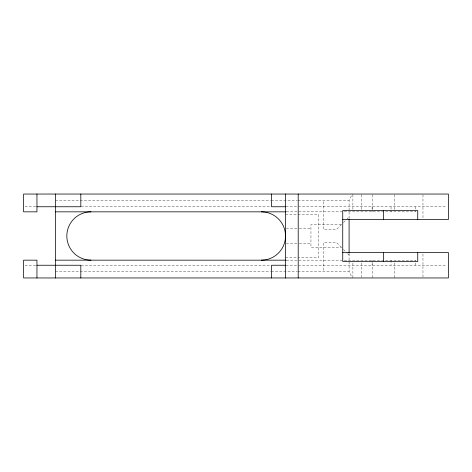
<?xml version="1.0" encoding="UTF-8"?>
<svg xmlns="http://www.w3.org/2000/svg" width="472" height="472" viewBox="0 0 472 472"><rect width="100%" height="100%" fill="white"/><g stroke="black" fill="none" stroke-linecap="round" stroke-linejoin="round"><path stroke-width="0.35" stroke-dasharray="2.36 1.77" d="M349.091 218.43L349.091 200.399L352.289 194.039M341.462 224.554L336.377 229.64L323.662 229.64L323.662 200.399M343.498 222.524L346.041 219.982M346.548 219.468L349.091 216.925M55.389 200.399L270.598 200.399M271.335 200.399L297.13 200.399M297.867 200.399L349.091 200.399M25.004 206.754L36.25 206.754M81.149 206.754L271.046 206.754M285.914 206.754L446.937 206.754M286.427 211.839L415.802 211.839L415.802 206.754M285.519 214.382L297.272 214.382M298.009 214.382L318.576 214.382L318.576 257.618L298.009 257.618M341.291 224.554L310.948 224.554L310.948 247.446L341.291 247.446M286.244 228.371L298.599 228.371M299.325 228.371L310.948 228.371M286.244 243.629L298.599 243.629M299.325 243.629L310.948 243.629M285.519 257.618L297.272 257.618M286.427 260.16L415.761 260.184L415.761 265.246M25.004 265.246L36.25 265.246M81.149 265.246L271.046 265.246M285.914 265.246L446.937 265.246M55.389 271.601L270.598 271.601M271.335 271.601L297.13 271.601M297.867 271.601L349.091 271.601L352.289 277.961M341.462 247.446L336.377 242.36L323.662 242.36L323.662 271.601M343.498 249.476L347.056 253.039M347.563 253.547L349.091 255.075M422.971 194.771L422.971 218.017M422.971 254.007L422.971 277.229M394.226 194.759L394.226 210.571M394.226 262.892L394.226 277.961M391.022 206.754L391.022 211.839M391.022 260.184L391.022 265.246M372.614 194.759L372.614 210.571M372.614 262.892L372.614 277.961M372.083 206.754L372.083 211.839M372.083 260.16L372.083 265.246M361.8 194.759L361.8 210.571M361.8 262.892L361.8 277.241M352.897 194.759L352.897 210.571M352.897 262.892L352.897 277.241M349.091 253.57L349.091 271.601"/><path stroke-width="0.71" d="M36.952 206.754L80.818 206.754L80.818 194.039M285.519 206.754L271.536 206.754L271.536 194.039M55.389 211.839L286.085 211.839M342.737 219.468L448.4 219.468L448.4 194.039L23.6 194.039L23.6 211.839L36.952 211.839L36.952 194.039M342.737 252.555L448.4 252.555L448.4 277.961L23.6 277.961L23.6 260.16L36.952 260.172L36.952 277.961M55.389 260.16L286.056 260.178M36.952 265.246L80.818 265.246L80.818 277.961M285.519 265.246L271.536 265.246L271.536 277.961M417.749 219.468L417.749 210.571L342.737 210.571L342.737 261.453L417.749 261.453L417.749 252.555M383.423 210.571L383.423 219.468M383.423 252.555L383.423 261.453M349.091 219.126L349.091 252.874M298.204 194.039L298.204 277.961M285.519 194.039L285.519 277.961M55.389 194.039L55.389 277.961M261.364 211.839A24.16 24.16 0 0 1 285.519 236A24.16 24.16 0 0 1 261.364 260.16M90.99 260.16A24.16 24.16 0 0 1 66.829 236A24.16 24.16 0 0 1 90.99 211.839"/></g></svg>
